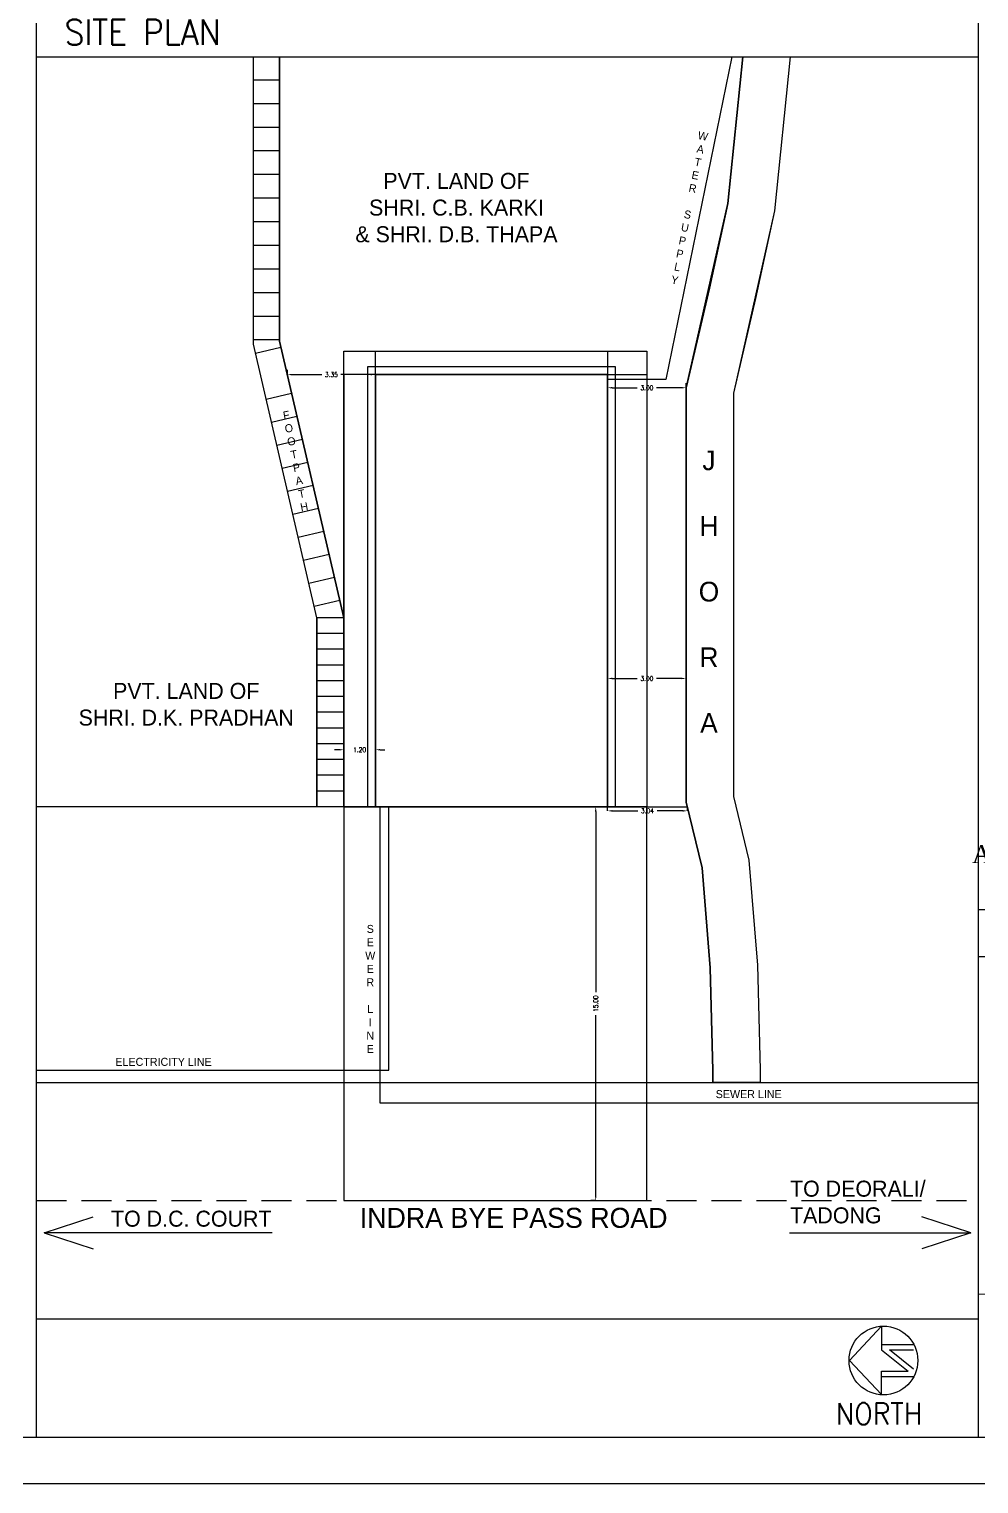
# Model space of a CAD drawing. Header units: metres. Extents: x 157 to 427, y 20 to 106.
# Drawn here: x 297.5 to 333.7, y 20.4 to 75.8 of the extents above; entities that cross this region are included whole.
import ezdxf

# ---------------------------------------------------------------- set-up
doc = ezdxf.new("R2010")
doc.units = ezdxf.units.M
doc.header["$MEASUREMENT"] = 0
doc.linetypes.add('DASHED', pattern=[19.05, 12.7, -6.35])
for name, color, linetype in [('BLK_1_COVERED_AREA', 140, 'Continuous'), ('BLK_1_COVERED_AREA_DEDUCT', 140, 'Continuous'), ('BLK_1_LVL_0_BLDG_FOOT_PRINT', 1, 'Continuous'), ('BLK_1_LVL_0_REAR_SETBACK', 11, 'Continuous'), ('BLK_1_LVL_0_SIDE_SETBACK1', 171, 'Continuous'), ('BLK_1_LVL_0_SIDE_SETBACK2', 171, 'Continuous'), ('DISTANCE_FROM_DRAIN_1', 151, 'Continuous'), ('FOOTPATH_1', 7, 'Continuous'), ('NORTH_DIRECTION', 4, 'Continuous'), ('PLOT_BOUNDARY', 70, 'Continuous'), ('ROAD_RESERVE_FRONT', 6, 'Continuous'), ('UTILITY_SUPPLY_LINE', 7, 'Continuous')]:
    doc.layers.add(name, color=color, linetype=linetype)
doc.styles.add('MONOTXT', font='txt')
doc.styles.add('S3', font='arial.ttf', dxfattribs={"height": 225})
doc.styles.get("Standard").update_dxf_attribs({"font": 'standard'})
doc.dimstyles.new('STANDARD$0', dxfattribs={"dimscale": 100, "dimtxt": 2.5, "dimasz": 1.6, "dimexe": 2, "dimexo": 1, "dimgap": 1.5, "dimtad": 1, "dimdec": 0, "dimzin": 0, "dimdsep": 46, "dimtxsty": 'S3', "dimblk1": 'OBLIQUE', "dimblk2": 'OBLIQUE', "dimsah": 1, "dimcen": 1, "dimdle": 2, "dimclrd": 9, "dimclre": 9, "dimclrt": 7, "dimadec": 0, "dimazin": 0, "dimtfac": 1, "dimtdec": 0, "dimtofl": 0, "dimtmove": 0, "dimatfit": 3, "dimldrblk": 'OBLIQUE', "dimfxl": 1, "dimtolj": 1, "dimtzin": 0, "dimarcsym": 0})

# ---------------------------------------------------------------- blocks, each defined once
blk = doc.blocks.new('*D70')
at = {"layer": 'Defpoints', "color": 0}
for p in [(319.108, 46.219, 6.41), (319.108, 46.219), (319.108, 31.219, 6.41)]:
    blk.add_point(p, dxfattribs=at)
at = {"layer": 'ROAD_RESERVE_FRONT', "color": 0, "lineweight": -2}
for p, q in [((319.106, 46.219), (318.928, 46.219)), ((319.108, 46.039), (319.108, 39.152)), ((319.108, 31.399), (319.108, 38.286)), ((319.106, 31.219), (318.928, 31.219))]:
    blk.add_line(p, q, dxfattribs=at)
at = {"layer": 'ROAD_RESERVE_FRONT', "color": 0}
for points in [[(319.078, 46.039), (319.138, 46.039), (319.108, 46.219)], [(319.078, 31.399), (319.138, 31.399), (319.108, 31.219)]]:
    blk.add_solid(points, dxfattribs=at)
at = {"layer": 'ROAD_RESERVE_FRONT', "color": 0, "insert": (319.108, 38.719), "char_height": 0.18, "attachment_point": 5, "rotation": 90}
blk.add_mtext('\\A1;15.00', dxfattribs=at)
blk = doc.blocks.new('*D71')
at = {"layer": 'Defpoints', "color": 0}
for p in [(309.515, 48.393, -2.98), (310.715, 48.393, 6.41), (310.715, 48.393)]:
    blk.add_point(p, dxfattribs=at)
at = {"layer": 'FOOTPATH_1', "color": 0, "lineweight": -2}
for p, q in [((309.335, 48.393), (309.155, 48.393)), ((309.515, 48.396), (309.515, 48.573)), ((310.715, 48.394), (310.715, 48.573)), ((310.895, 48.393), (311.075, 48.393))]:
    blk.add_line(p, q, dxfattribs=at)
at = {"layer": 'FOOTPATH_1', "color": 0}
for points in [[(309.335, 48.423), (309.335, 48.363), (309.515, 48.393)], [(310.895, 48.423), (310.895, 48.363), (310.715, 48.393)]]:
    blk.add_solid(points, dxfattribs=at)
at = {"layer": 'FOOTPATH_1', "color": 0, "insert": (310.115, 48.393), "char_height": 0.18, "attachment_point": 5}
blk.add_mtext('\\A1;1.20', dxfattribs=at)
blk = doc.blocks.new('*D72')
at = {"layer": 'Defpoints', "color": 0}
for p in [(307.361, 62.683, 6.41), (310.715, 62.683, 6.41), (310.715, 62.683)]:
    blk.add_point(p, dxfattribs=at)
at = {"layer": 'FOOTPATH_1', "color": 0, "lineweight": -2}
for p, q in [((307.361, 62.684), (307.361, 62.863)), ((307.541, 62.683), (308.674, 62.683)), ((310.535, 62.683), (309.402, 62.683)), ((310.715, 62.684), (310.715, 62.863))]:
    blk.add_line(p, q, dxfattribs=at)
at = {"layer": 'FOOTPATH_1', "color": 0}
for points in [[(307.541, 62.713), (307.541, 62.653), (307.361, 62.683)], [(310.535, 62.713), (310.535, 62.653), (310.715, 62.683)]]:
    blk.add_solid(points, dxfattribs=at)
at = {"layer": 'FOOTPATH_1', "color": 0, "insert": (309.038, 62.683), "char_height": 0.18, "attachment_point": 5}
blk.add_mtext('\\A1;3.35', dxfattribs=at)
blk = doc.blocks.new('*D73')
at = {"layer": 'Defpoints', "color": 0}
for p in [(319.557, 62.183, 6.41), (319.557, 62.183), (322.557, 62.183, -2.98)]:
    blk.add_point(p, dxfattribs=at)
at = {"layer": 'DISTANCE_FROM_DRAIN_1', "color": 0, "lineweight": -2}
for p, q in [((319.557, 62.185), (319.557, 62.363)), ((319.737, 62.183), (320.693, 62.183)), ((322.377, 62.183), (321.421, 62.183)), ((322.557, 62.187), (322.557, 62.363))]:
    blk.add_line(p, q, dxfattribs=at)
at = {"layer": 'DISTANCE_FROM_DRAIN_1', "color": 0}
for points in [[(319.737, 62.213), (319.737, 62.153), (319.557, 62.183)], [(322.377, 62.213), (322.377, 62.153), (322.557, 62.183)]]:
    blk.add_solid(points, dxfattribs=at)
at = {"layer": 'DISTANCE_FROM_DRAIN_1', "color": 0, "insert": (321.057, 62.183), "char_height": 0.18, "attachment_point": 5}
blk.add_mtext('\\A1;3.00', dxfattribs=at)
blk = doc.blocks.new('*D74')
at = {"layer": 'Defpoints', "color": 0}
for p in [(319.557, 51.108, 6.41), (319.557, 51.108), (322.557, 51.108, -2.98)]:
    blk.add_point(p, dxfattribs=at)
at = {"layer": 'DISTANCE_FROM_DRAIN_1', "color": 0, "lineweight": -2}
for p, q in [((319.557, 51.11), (319.557, 51.288)), ((319.737, 51.108), (320.693, 51.108)), ((322.377, 51.108), (321.421, 51.108)), ((322.557, 51.112), (322.557, 51.288))]:
    blk.add_line(p, q, dxfattribs=at)
at = {"layer": 'DISTANCE_FROM_DRAIN_1', "color": 0}
for points in [[(319.737, 51.138), (319.737, 51.078), (319.557, 51.108)], [(322.377, 51.138), (322.377, 51.078), (322.557, 51.108)]]:
    blk.add_solid(points, dxfattribs=at)
at = {"layer": 'DISTANCE_FROM_DRAIN_1', "color": 0, "insert": (321.057, 51.108), "char_height": 0.18, "attachment_point": 5}
blk.add_mtext('\\A1;3.00', dxfattribs=at)
blk = doc.blocks.new('*D76')
at = {"layer": 'Defpoints', "color": 0}
for p in [(319.557, 46.065, 6.41), (322.601, 46.065, 6.41), (322.601, 46.065)]:
    blk.add_point(p, dxfattribs=at)
at = {"layer": 'DISTANCE_FROM_DRAIN_1', "color": 0, "lineweight": -2}
for p, q in [((319.557, 46.066), (319.557, 46.245)), ((319.737, 46.065), (320.71, 46.065)), ((322.421, 46.065), (321.447, 46.065)), ((322.601, 46.066), (322.601, 46.245))]:
    blk.add_line(p, q, dxfattribs=at)
at = {"layer": 'DISTANCE_FROM_DRAIN_1', "color": 0}
for points in [[(319.737, 46.095), (319.737, 46.035), (319.557, 46.065)], [(322.421, 46.095), (322.421, 46.035), (322.601, 46.065)]]:
    blk.add_solid(points, dxfattribs=at)
at = {"layer": 'DISTANCE_FROM_DRAIN_1', "color": 0, "insert": (321.079, 46.065), "char_height": 0.18, "attachment_point": 5}
blk.add_mtext('\\A1;3.04', dxfattribs=at)

msp = doc.modelspace()

# ---------------------------------------------------------------- linework, layer by layer
at = {"ltscale": 2, "extrusion": (-0.009655, 0, 0.999953)}
for p, q in [((333.695, 22.193, -2.98), (333.695, 103.862, -2.98)), ((297.799, 74.79, -2.98), (333.695, 74.79, -2.98)), ((358.976, 42.291, -2.98), (333.695, 42.291, -2.98)), ((333.695, 40.516, -2.98), (358.988, 40.516, -2.98))]:
    msp.add_line(p, q, dxfattribs=at)
for p, q in [((297.799, 22.193, 6.41), (297.799, 76.564, 6.41)), ((306.066, 63.839), (306.066, 74.79, -2.98)), ((307.066, 63.953, -0.031), (307.066, 74.79, -2.98)), ((307.066, 73.903, -0.045), (306.066, 73.903, -0.045)), ((307.066, 73.003, -0.045), (306.066, 73.003, -0.045)), ((307.066, 72.103, -0.045), (306.066, 72.103, -0.045)), ((307.066, 71.203, -0.045), (306.066, 71.203, -0.045)), ((307.066, 70.303, -0.045), (306.066, 70.303, -0.045)), ((307.066, 69.403, -0.045), (306.066, 69.403, -0.045)), ((307.066, 68.503, -0.045), (306.066, 68.503, -0.045)), ((307.066, 67.603, -0.045), (306.066, 67.603, -0.045)), ((307.066, 66.703, -0.045), (306.066, 66.703, -0.045)), ((307.066, 65.803, -0.045), (306.066, 65.803, -0.045)), ((307.066, 64.903, -0.045), (306.066, 64.903, -0.045)), ((307.066, 64.003, -0.045), (306.066, 64.003, -0.045)), ((308.486, 53.419, 6.41), (306.066, 63.839)), ((309.513, 53.419, 6.549), (307.066, 63.953, 0.069)), ((306.143, 63.506, 6.137), (307.117, 63.733, 6.137)), ((306.55, 61.753, 6.137), (307.524, 61.979, 6.137)), ((306.754, 60.876, 6.137), (307.728, 61.103, 6.137)), ((306.958, 60, 6.137), (307.932, 60.226, 6.137)), ((307.161, 59.123, 6.137), (308.135, 59.349, 6.137)), ((307.365, 58.246, 6.137), (308.339, 58.473, 6.137)), ((307.568, 57.37, 6.137), (308.543, 57.596, 6.137)), ((307.772, 56.493, 6.137), (308.746, 56.719, 6.137)), ((307.976, 55.616, 6.137), (308.95, 55.843, 6.137)), ((308.179, 54.74, 6.137), (309.153, 54.966, 6.137)), ((308.383, 53.863, 6.137), (309.357, 54.089, 6.137)), ((309.515, 53.419, 6.41), (308.486, 53.419, 6.41)), ((308.486, 53.419, 6.41), (308.486, 46.219, 6.41)), ((309.515, 52.819, 6.41), (308.486, 52.819, 6.41)), ((309.515, 52.219, 6.41), (308.486, 52.219, 6.41)), ((309.515, 51.619, 6.41), (308.486, 51.619, 6.41)), ((309.515, 51.019, 6.41), (308.486, 51.019, 6.41)), ((309.515, 50.419, 6.41), (308.486, 50.419, 6.41)), ((309.515, 49.819, 6.41), (308.486, 49.819, 6.41)), ((309.515, 49.219, 6.41), (308.486, 49.219, 6.41)), ((309.515, 48.619, 6.41), (308.486, 48.619, 6.41)), ((309.515, 48.019, 6.41), (308.486, 48.019, 6.41)), ((309.515, 47.419, 6.41), (308.486, 47.419, 6.41)), ((309.515, 46.819, 6.41), (308.486, 46.819, 6.41)), ((308.486, 46.219, 6.41), (297.799, 46.219, 6.41)), ((309.515, 46.219, 6.41), (308.486, 46.219, 6.41)), ((297.799, 35.719, 6.41), (333.695, 35.719, 6.41)), ((298.091, 29.985, 6.41), (299.959, 30.596, 6.41)), ((298.091, 29.985, 6.41), (299.959, 30.596, 6.41)), ((333.403, 29.985, 6.41), (331.535, 30.596, 6.41)), ((298.091, 29.985, 6.41), (299.959, 29.375, 6.41)), ((306.782, 29.985, 6.41), (298.091, 29.985, 6.41)), ((298.091, 29.985, 6.41), (299.959, 29.375, 6.41)), ((326.486, 29.985, 6.41), (333.403, 29.985, 6.41)), ((333.403, 29.985, 6.41), (331.535, 29.375, 6.41)), ((297.799, 26.719, 6.41), (333.695, 26.719, 6.41))]:
    msp.add_line(p, q)
at = {"linetype": 'DASHED', "ltscale": 0.09}
msp.add_line((297.799, 31.219, 6.41), (333.695, 31.219, 6.41), dxfattribs=at)
at = {"extrusion": (-0.009655, 0, 0.999953), "elevation": -2.419}
for points in [[(250.515, 105.629), (379.488, 105.629), (379.488, 20.425), (250.515, 20.425)], [(252.282, 103.862), (377.72, 103.862), (377.72, 22.193), (252.282, 22.193)]]:
    msp.add_lwpolyline(points, close=True, dxfattribs=at)
at = {"elevation": -2.98}
for points in [[(324.708, 74.79), (324.142, 69.203), (323.442, 65.974), (322.557, 62.183), (322.557, 56.392), (322.557, 51.166), (322.557, 46.402), (323.161, 43.896), (323.473, 40.089), (323.571, 36.171), (323.571, 35.719)], [(326.518, 74.79), (325.922, 68.92), (325.198, 65.578), (324.357, 61.976), (324.357, 56.392), (324.357, 51.166), (324.357, 46.616), (324.944, 44.183), (325.271, 40.185), (325.371, 36.194), (325.371, 35.719)]]:
    msp.add_lwpolyline(points, dxfattribs=at)
at = {"ltscale": 100, "elevation": 6.41}
for points in [[(309.515, 63.583), (321.057, 63.583), (321.057, 46.219), (309.515, 46.219)], [(310.715, 62.683), (319.557, 62.683), (319.557, 46.219), (310.715, 46.219)]]:
    msp.add_lwpolyline(points, close=True, dxfattribs=at)
at = {"ltscale": 2, "elevation": 6.41}
msp.add_lwpolyline([(333.695, 27.648), (341.879, 27.835), (345.437, 27.835), (349.427, 28.197), (352.952, 29.098), (355.913, 30.281), (357.887, 32.401), (358.968, 34.526)], dxfattribs=at)
at = {"layer": 'BLK_1_COVERED_AREA', "elevation": 6.41}
msp.add_lwpolyline([(310.715, 62.683), (319.557, 62.683), (319.557, 46.219), (310.715, 46.219)], close=True, dxfattribs=at)
at = {"layer": 'BLK_1_COVERED_AREA_DEDUCT', "elevation": 6.41}
msp.add_lwpolyline([(310.715, 46.219), (309.515, 46.219), (309.515, 63.583), (321.057, 63.583), (321.057, 46.219), (319.557, 46.219), (319.557, 62.683), (310.715, 62.683)], close=True, dxfattribs=at)
at = {"layer": 'BLK_1_LVL_0_BLDG_FOOT_PRINT', "elevation": 6.41}
msp.add_lwpolyline([(310.715, 62.683), (319.557, 62.683), (319.557, 46.219), (310.715, 46.219)], close=True, dxfattribs=at)
at = {"layer": 'BLK_1_LVL_0_REAR_SETBACK', "elevation": 6.41}
msp.add_lwpolyline([(310.715, 63.583), (319.557, 63.583), (319.557, 62.683), (310.715, 62.683)], close=True, dxfattribs=at)
at = {"layer": 'BLK_1_LVL_0_SIDE_SETBACK1', "elevation": 6.41}
msp.add_lwpolyline([(310.715, 62.683), (309.515, 62.683), (309.515, 46.219), (310.715, 46.219)], close=True, dxfattribs=at)
at = {"layer": 'BLK_1_LVL_0_SIDE_SETBACK2', "elevation": 6.41}
msp.add_lwpolyline([(319.557, 62.683), (321.057, 62.683), (321.057, 46.219), (319.557, 46.219)], close=True, dxfattribs=at)
at = {"layer": 'DISTANCE_FROM_DRAIN_1', "elevation": -2.98}
msp.add_lwpolyline([(326.518, 74.79), (325.922, 68.92), (324.357, 61.976), (324.357, 46.616), (324.944, 44.183), (325.271, 40.185), (325.371, 36.194), (325.371, 35.719), (323.571, 35.719), (323.571, 36.171), (323.522, 38.13), (323.473, 40.089), (323.161, 43.896), (322.557, 46.402), (322.557, 62.183), (324.142, 69.203), (324.708, 74.79)], close=True, dxfattribs=at)
at = {"layer": 'FOOTPATH_1', "color": 162, "elevation": -2.98}
msp.add_lwpolyline([(306.066, 74.79), (307.066, 74.79), (307.066, 63.953), (309.513, 53.419), (309.515, 53.419), (309.515, 46.219), (308.486, 46.219), (308.486, 53.419), (306.066, 63.839)], close=True, dxfattribs=at)
at = {"layer": 'NORTH_DIRECTION'}
for p, q in [((328.776, 25.126, 6.41), (329.995, 26.431, 6.41)), ((328.776, 25.126, 6.41), (329.995, 26.431, 6.41)), ((329.995, 26.431, 6.41), (329.995, 25.734, 6.41)), ((329.995, 26.431, 6.41), (329.995, 25.734, 6.41)), ((329.995, 25.734, 6.41), (331.214, 25.734, 6.41)), ((329.995, 25.734, 6.41), (329.995, 25.531, 6.41)), ((329.995, 25.734, 6.41), (331.214, 25.734, 6.41)), ((329.995, 25.734, 6.41), (329.995, 25.531, 6.41)), ((329.995, 25.531, 6.41), (331.01, 24.718, 6.41)), ((329.995, 25.531, 6.41), (331.01, 24.718, 6.41)), ((331.213, 24.8, 6.41), (330.3, 25.531, 6.41)), ((330.3, 25.531, 6.41), (331.214, 25.531, 6.41)), ((331.213, 24.8, 6.41), (330.3, 25.531, 6.41)), ((330.3, 25.531, 6.41), (331.214, 25.531, 6.41)), ((328.776, 25.126, 6.41), (329.994, 23.827, 6.41)), ((328.776, 25.126, 6.41), (329.994, 23.827, 6.41)), ((329.994, 24.719, 6.41), (331.01, 24.718, 6.41)), ((329.994, 24.516, 6.41), (329.994, 24.719, 6.41)), ((329.994, 24.719, 6.41), (331.01, 24.718, 6.41)), ((329.994, 24.516, 6.41), (329.994, 24.719, 6.41)), ((329.994, 23.827, 6.41), (329.994, 24.516, 6.41)), ((329.994, 24.516, 6.41), (331.213, 24.515, 6.41)), ((329.994, 23.827, 6.41), (329.994, 24.516, 6.41)), ((329.994, 24.516, 6.41), (331.213, 24.515, 6.41))]:
    msp.add_line(p, q, dxfattribs=at)
msp.add_circle((330.07, 25.126, 6.41), 1.309, dxfattribs=at)
msp.add_circle((330.07, 25.126, 6.41), 1.309, dxfattribs=at)
at = {"layer": 'PLOT_BOUNDARY', "elevation": 6.41}
msp.add_lwpolyline([(309.515, 63.583), (321.057, 63.583), (321.057, 46.219), (309.515, 46.219)], close=True, dxfattribs=at)
at = {"layer": 'ROAD_RESERVE_FRONT', "elevation": 6.41}
msp.add_lwpolyline([(321.057, 46.219), (309.515, 46.219), (309.515, 31.219), (321.057, 31.219)], close=True, dxfattribs=at)
at = {"layer": 'UTILITY_SUPPLY_LINE', "color": 4, "elevation": -2.98}
msp.add_lwpolyline([(324.299, 74.79), (321.782, 62.497), (319.557, 62.497)], dxfattribs=at)
at = {"layer": 'UTILITY_SUPPLY_LINE', "color": 40, "elevation": 6.41}
msp.add_lwpolyline([(319.857, 46.219), (319.857, 62.983), (310.415, 62.983), (310.415, 46.219), (322.601, 46.219)], dxfattribs=at)
at = {"layer": 'UTILITY_SUPPLY_LINE', "color": 1, "elevation": 6.41}
msp.add_lwpolyline([(297.799, 36.187), (311.222, 36.187), (311.222, 46.219)], dxfattribs=at)
at = {"layer": 'UTILITY_SUPPLY_LINE', "color": 48, "elevation": 6.41}
msp.add_lwpolyline([(310.879, 46.219), (310.879, 34.94), (333.695, 34.94)], dxfattribs=at)

# ---------------------------------------------------------------- texts
msp.add_text('NORTH', height=0.8198, rotation=0.143).set_placement((328.253, 22.685, -15.376))
msp.add_text('NORTH', height=0.8198, rotation=0.143).set_placement((328.253, 22.685, -15.376))
for s, insert, char_height, width, attachment_point in [('SITE PLAN', (301.845, 75.726, -2.98), 0.9706, 56.18069, 5), ('{\\fCentury Gothic|b0|i0|c0|p34;PVT. LAND OF\\PSHRI. C.B. KARKI \\P& SHRI. D.B. THAPA}', (313.803, 70.368, 6.41), 0.60976, 16.28422, 2), ('{\\fCentury Gothic|b0|i0|c0|p34;J\\P\\PH\\P\\PO\\P\\PR\\P\\PA}', (323.422, 59.792, 6.41), 0.75, 16.28422, 2), ('{\\fCentury Gothic|b0|i0|c0|p34;PVT. LAND OF\\PSHRI. D.K. PRADHAN}', (303.508, 50.939, 6.41), 0.60976, 16.28422, 2), ('{\\fCentury Gothic|b0|i0|c0|p34;S\\PE\\PW\\PE\\PR\\P\\PL\\PI\\PN\\PE}', (310.519, 41.72, 6.41), 0.30488, 16.28422, 2), ('{\\fCentury Gothic|b0|i0|c0|p34;ELECTRICITY LINE}', (302.643, 36.656, 6.41), 0.30488, 16.28422, 2), ('{\\fCentury Gothic|b0|i0|c0|p34;SEWER LINE}', (324.936, 35.427, 6.41), 0.30488, 16.28422, 2), ('{\\fCentury Gothic|b0|i0|c0|p34;TO DEORALI/\\PTADONG}', (326.51, 31.977, 6.41), 0.60976, 16.28422, 1), ('{\\fCentury Gothic|b0|i0|c0|p34;TO D.C. COURT}', (306.758, 30.834, 6.41), 0.60976, 16.28422, 3), ('{\\fCentury Gothic|b0|i0|c0|p34;INDRA BYE PASS ROAD}', (315.982, 30.942, 6.41), 0.7622, 16.28422, 2)]:
    msp.add_mtext(s, dxfattribs=dict(insert=insert, char_height=char_height, width=width, attachment_point=attachment_point))
at = {"char_height": 0.30488, "width": 16.28422, "attachment_point": 2}
for s, insert, rotation in [('{\\fCentury Gothic|b0|i0|c0|p34;W\\PA\\PT\\PE\\PR\\P \\PS\\PU\\PP\\PP\\PL\\PY}', (323.224, 71.923, 6.41), 348.9047), ('{\\fCentury Gothic|b0|i0|c0|p34;F\\PO\\PO\\PT\\PP\\PA\\PT\\PH}', (307.292, 61.29, 12.547), 11.0277)]:
    msp.add_mtext(s, dxfattribs=dict(at, insert=insert, rotation=rotation))
at = {"insert": (346.484, 44.408, -7.112), "char_height": 0.45402, "width": 34.13023, "attachment_point": 5, "style": 'MONOTXT'}
msp.add_mtext('{\\fRomantic|b0|i0|c2|p2;\\H1.5x;ANCHORAGE OF BEAM BARS IN AN EXTERNAL JOINT}', dxfattribs=at)

# ---------------------------------------------------------------- dimensions: what is measured, and where the dimension line sits
at = {"layer": 'DISTANCE_FROM_DRAIN_1'}
for base, p1, p2, picture, middle in [((319.557, 62.183), (322.557, 62.183, -2.98), (319.557, 62.183, 6.41), '*D73', (321.057, 62.183)), ((319.557, 51.108), (322.557, 51.108, -2.98), (319.557, 51.108, 6.41), '*D74', (321.057, 51.108)), ((322.601, 46.065), (319.557, 46.065, 6.41), (322.601, 46.065, 6.41), '*D76', (321.079, 46.065))]:
    dim = msp.add_linear_dim(base=base, p1=p1, p2=p2, dimstyle='STANDARD$0', override={"dimscale": 1, "dimtxt": 0.18, "dimasz": 0.18, "dimexe": 0.18, "dimexo": 0.0625, "dimgap": 0.09, "dimtad": 0, "dimtoh": 1, "dimdec": 2, "dimtxsty": 'standard', "dimsah": 0, "dimcen": 0.09, "dimdle": 0, "dimclrd": 0, "dimclre": 0, "dimclrt": 0, "dimtdec": 4, "dimfxl": 7, "dimfxlon": 1}, dxfattribs=at)
    dim.commit()
    dim.dimension.update_dxf_attribs({"geometry": picture, "text_midpoint": middle})
at = {"layer": 'FOOTPATH_1', "color": 162}
for base, p1, p2, picture, middle in [((310.715, 62.683), (307.361, 62.683, 6.41), (310.715, 62.683, 6.41), '*D72', (309.038, 62.683)), ((310.715, 48.393), (309.515, 48.393, -2.98), (310.715, 48.393, 6.41), '*D71', (310.115, 48.393))]:
    dim = msp.add_linear_dim(base=base, p1=p1, p2=p2, dimstyle='STANDARD$0', override={"dimscale": 1, "dimtxt": 0.18, "dimasz": 0.18, "dimexe": 0.18, "dimexo": 0.0625, "dimgap": 0.09, "dimtad": 0, "dimtoh": 1, "dimdec": 2, "dimtxsty": 'standard', "dimsah": 0, "dimcen": 0.09, "dimdle": 0, "dimclrd": 0, "dimclre": 0, "dimclrt": 0, "dimtdec": 4, "dimfxl": 7, "dimfxlon": 1}, dxfattribs=at)
    dim.commit()
    dim.dimension.update_dxf_attribs({"geometry": picture, "text_midpoint": middle})
at = {"layer": 'ROAD_RESERVE_FRONT'}
dim = msp.add_linear_dim(base=(319.108, 46.219), p1=(319.108, 31.219, 6.41), p2=(319.108, 46.219, 6.41), angle=90, dimstyle='STANDARD$0', override={"dimscale": 1, "dimtxt": 0.18, "dimasz": 0.18, "dimexe": 0.18, "dimexo": 0.0625, "dimgap": 0.09, "dimtad": 0, "dimtoh": 1, "dimdec": 2, "dimtxsty": 'standard', "dimsah": 0, "dimcen": 0.09, "dimdle": 0, "dimclrd": 0, "dimclre": 0, "dimclrt": 0, "dimtdec": 4, "dimfxl": 7, "dimfxlon": 1}, dxfattribs=at)
dim.commit()
dim.dimension.update_dxf_attribs({"geometry": '*D70', "text_midpoint": (319.108, 38.719)})

doc.saveas('drawing.dxf')
